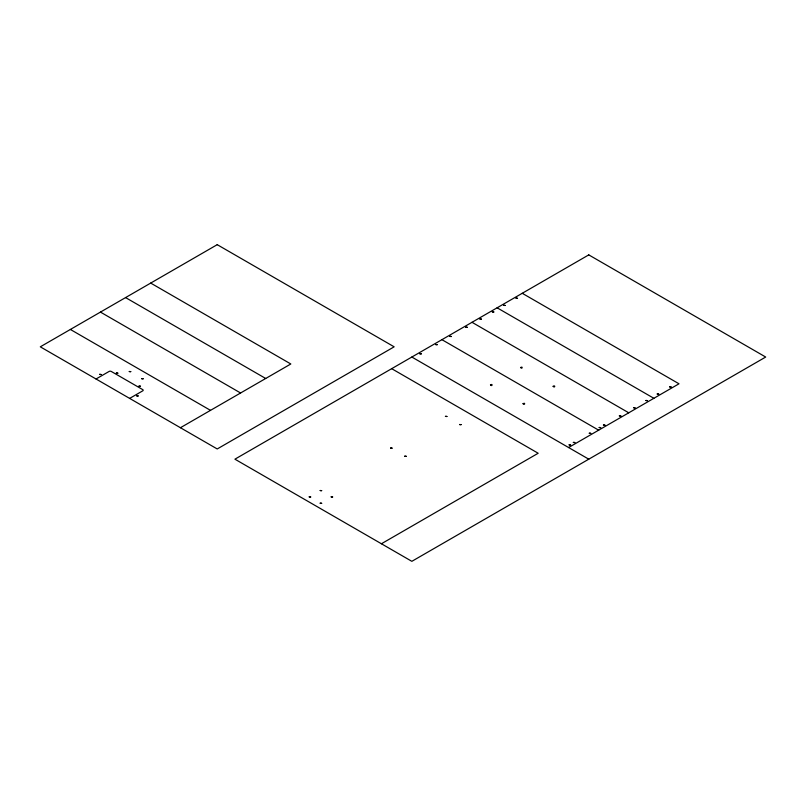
<?xml version="1.0" encoding="UTF-8"?>
<svg xmlns="http://www.w3.org/2000/svg" width="806" height="806" viewBox="0 0 806 806"><rect width="100%" height="100%" fill="white"/><g stroke="black" fill="none" stroke-linecap="round" stroke-linejoin="round"><path stroke-width="1.21" d="M96.035 378.991L109.122 371.435A1.501 0.866 0 0 1 111.248 371.435L142.743 389.62A1.501 0.866 0 0 1 142.743 390.839L129.645 398.406M180.423 427.724L290.825 363.98L150.702 283.077M381.419 543.758L538.176 453.254L391.676 368.674M568.603 447.531L679.005 383.797L522.248 293.293M497.121 307.801L653.878 398.305M472.004 322.299L628.761 412.803M441.92 339.669L598.677 430.172M411.846 357.038L588.773 459.178M125.575 297.585L265.708 378.488M100.458 312.093L240.581 392.985M70.374 329.453L210.507 410.355M99.551 374.387L101.032 374.498L99.551 374.387M116.356 373.057L117.837 373.168L116.356 373.057M129.272 371.526L130.753 371.637L129.272 371.526M136.708 395.837L138.179 395.948L136.708 395.837M139.005 386.134L140.486 386.245L139.005 386.134M141.665 378.679L143.136 378.79L141.665 378.679M309.212 496.869L310.683 496.98L309.212 496.869M320.184 490.532L321.654 490.642L320.184 490.532M320.184 503.196L321.654 503.307L320.184 503.196M331.155 496.869L332.626 496.98L331.155 496.869M390.598 448.035L392.069 448.146L390.598 448.035M419.795 353.753L421.266 353.864L419.795 353.753M404.753 456.206L406.224 456.317L404.753 456.206M435.714 344.565L437.195 344.676L435.714 344.565M449.869 336.394L451.34 336.505L449.869 336.394M445.446 416.37L446.917 416.48L445.446 416.37M465.787 327.196L467.268 327.307L465.787 327.196M479.943 319.025L481.424 319.136L479.943 319.025M459.601 424.54L461.072 424.651L459.601 424.54M492.335 311.872L493.806 311.982L492.335 311.872M503.649 305.333L505.13 305.454L503.649 305.333M490.501 384.875C491.962 387.212 493.292 383.152 490.501 384.875M516.042 298.19L517.512 298.301L516.042 298.19M520.575 367.506C522.036 369.843 523.366 365.783 520.575 367.506M523.054 403.665C524.515 406.012 525.844 401.952 523.054 403.665M553.128 386.306C554.588 388.643 555.928 384.583 553.128 386.306M569.117 444.872L570.598 444.983L569.117 444.872M573.358 442.423L574.839 442.534L573.358 442.423M589.287 433.225L590.758 433.336L589.287 433.225M599.19 427.502L600.672 427.613L599.19 427.502M603.442 425.054L604.913 425.165L603.442 425.054M619.361 415.856L620.842 415.977L619.361 415.856M633.516 407.685L634.997 407.806L633.516 407.685M645.898 400.542L647.379 400.653L645.979 400.431M657.222 394.003L658.703 394.114L657.222 394.003M669.615 386.85L671.086 386.961L669.615 386.85M217.227 244.671L40.3 346.822L217.227 448.962L394.154 346.822L217.227 244.671M588.773 254.887L234.919 459.178L411.846 561.329L765.7 357.038L588.773 254.887"/></g></svg>
